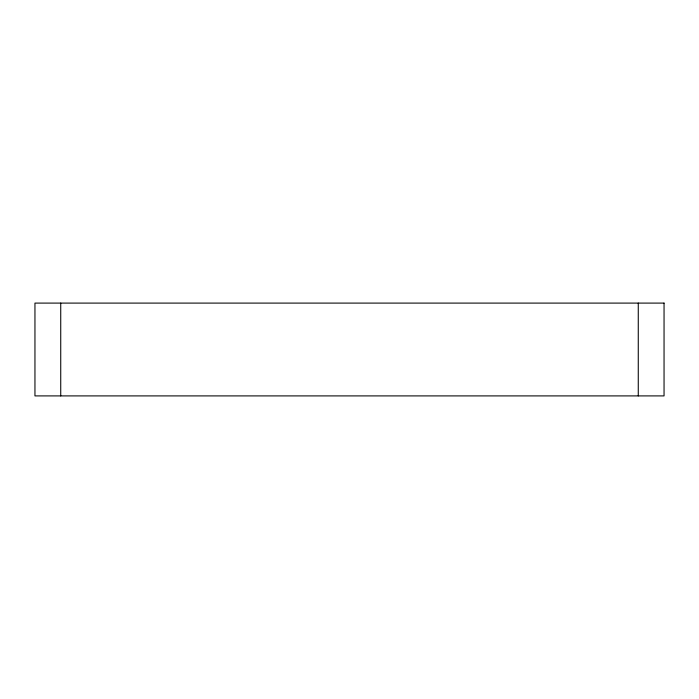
<?xml version="1.0" encoding="UTF-8"?>
<svg xmlns="http://www.w3.org/2000/svg" width="699" height="699" viewBox="0 0 699 699"><rect width="100%" height="100%" fill="white"/><g stroke="black" fill="none" stroke-linecap="round" stroke-linejoin="round"><path stroke-width="1.05" d="M638.266 303.095L638.266 395.905M60.734 303.095L60.734 395.905M664.05 303.095L34.95 303.095L34.95 395.905L664.05 395.905L664.05 303.095"/></g></svg>
